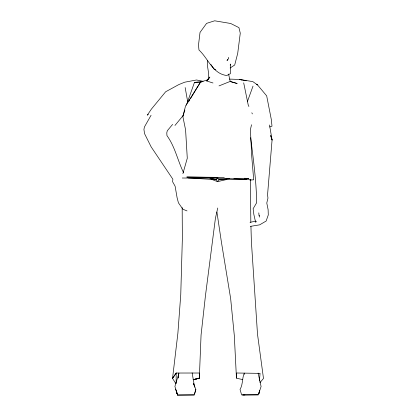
<?xml version="1.0" encoding="UTF-8"?>
<svg xmlns="http://www.w3.org/2000/svg" width="416" height="416" viewBox="0 0 416 416"><rect width="100%" height="100%" fill="white"/><g stroke="black" fill="none" stroke-linecap="round" stroke-linejoin="round"><path stroke-width="0.62" d="M176.166 383.49L176.171 373.032L199.306 373.017L199.337 378.128L193.372 379.792L199.332 378.118L201.063 335.031L205.421 295.948L215.42 218.286L217.76 208M244.286 374.322L244.306 373.079C241.951 378.414 243.079 384.311 240.048 389.454L241.634 394.93L258.305 394.914L261.087 386.516L258.086 373.038M242.778 379.647L236.454 378.16L236.579 373.006L260.057 373.365L259.418 380.968M228.639 57.356L228.592 58.599L227.016 60.606L227.557 59.519M208.135 79.752C209.981 73.221 206.43 66.872 207.563 60.388M178.703 373.074L178.298 378.061L178.636 375.622M259.36 217.105L259.532 215.358M193.861 384.977L193.424 383.204L195.842 389.454L194.251 394.93L177.689 395.2L174.902 386.459L178.974 373.183M251.529 124.738L250.401 129.62L251.789 157.071L253.698 179.821L249.954 180.019M182.884 173.69L187.283 158.231L185.588 129.901L182.853 116.506L185.562 105.919L200.606 81.962L207.558 79.924M194.62 393.806L195.842 389.454M182.853 116.506L184.881 109.964M186.378 105.201L194.48 82.363L201.848 81.884M247.343 101.764L253.016 86.117M230.173 65.125L230.615 64.022L230.417 73.679L226.746 75.509C212.68 73.783 208.25 58.531 198.978 50.003L198.489 45.089L200.023 32.422L206.591 23.374L214.677 20.8L230.698 23.494L238.94 27.628L240.271 33.171L237.713 53.336L234.702 64.995L230.142 67.99M151.065 115.258L144.425 126.984L143.926 129.449L144.56 133.671L151.128 146.843L172.869 179.228L172.604 181.74L175.11 186.202L177.102 197.761L178.433 202.836L182.894 209.238L187.018 210.922M188.854 101.369L189.857 99.705M190.533 98.597L200.606 81.962M208.832 78.655L209.872 77.007L206.409 80.891L212.997 82.992M174.954 125.46L183.794 114.754M172.624 124.384L167.294 130.749L166.78 132.85L166.951 135.606C175.022 146.687 177.637 160.482 183.555 172.656M259.984 382.595L263.489 378.477L257.504 334.168L251.389 241.597L250.936 226.236M256.428 221.416L255.622 222.321L253.864 214.51L253.131 208.738L256.677 202.706C256.329 180.991 253.349 159.224 250.635 137.654M148.32 114.41L147.3 115.175L151.398 109.096L165.651 91.77L178.797 84.599L184.709 82.196L196.518 79.981L203.148 81.323M206.445 80.626L208.426 79.212M206.409 80.891L207.272 80.319M219.008 85.899L230.214 81.416L237.167 83.512L230.989 81.801M269.698 126.963L271.991 126.178L271.336 119.652L266.682 95.878L257.499 84.895L252.798 81.609L239.673 79.461L229.476 79.092M226.668 179.53L217.485 181.636L210.948 179.083M250.021 222.362L255.679 221.099M250.422 226.366L259.641 224.848L266.126 221.052L268.284 214.952L268.117 209.7L266.786 203.029L267.961 198.078L267.55 194.875L272.074 139.979L269.526 124.977M229.7 178.61L219.102 179.759L217.485 181.636L216.336 179.681L209.435 177.856M194.48 82.363L201.261 81.926M250.942 179.946L246.48 179.338L219.102 179.759L217.256 178.178L182.27 178.012M233.849 178.62L248.877 178.412L244.348 178.256M244.904 394.898L242.648 394.93L257.904 394.737M175.542 389.074L177.58 394.914L194.251 394.93M217.838 177.336L186.768 177.05L224.307 177.559M246.48 179.338L217.256 178.178L216.336 179.681L188.443 177.965M246.272 80.792L239.673 79.461L241.519 80.023M256.272 84.521L257.499 84.895L256.318 84.464M215.81 69.846L214.048 69.124L210.902 64.464M175.833 383.599L172.546 378.378L177.882 333.242L180.752 294.767L182.359 238.602L182.172 207.61M251.815 112.778L252.377 113.916M248.893 106.527L248.191 104.822L243.693 82.857M177.58 394.914L177.689 395.2M228.571 74.064L230.214 81.416M192.13 372.882L194.6 387.187M185.162 87.573L187.871 102.726M216.918 212.046L221.447 242.325L230.651 298.589L234.307 335.478L236.454 378.144M258.804 212.862L259.048 215.868M250.442 179.488L250.827 222.394M259.589 390.598L258.861 393.791L259.589 390.598M176.171 373.043L172.546 378.378L176.171 373.048M199.337 378.113L193.071 379.73L199.332 378.118M272.074 139.979L270.691 135.595L272.074 139.979M177.024 393.791L176.296 390.598L177.024 393.791"/></g></svg>
